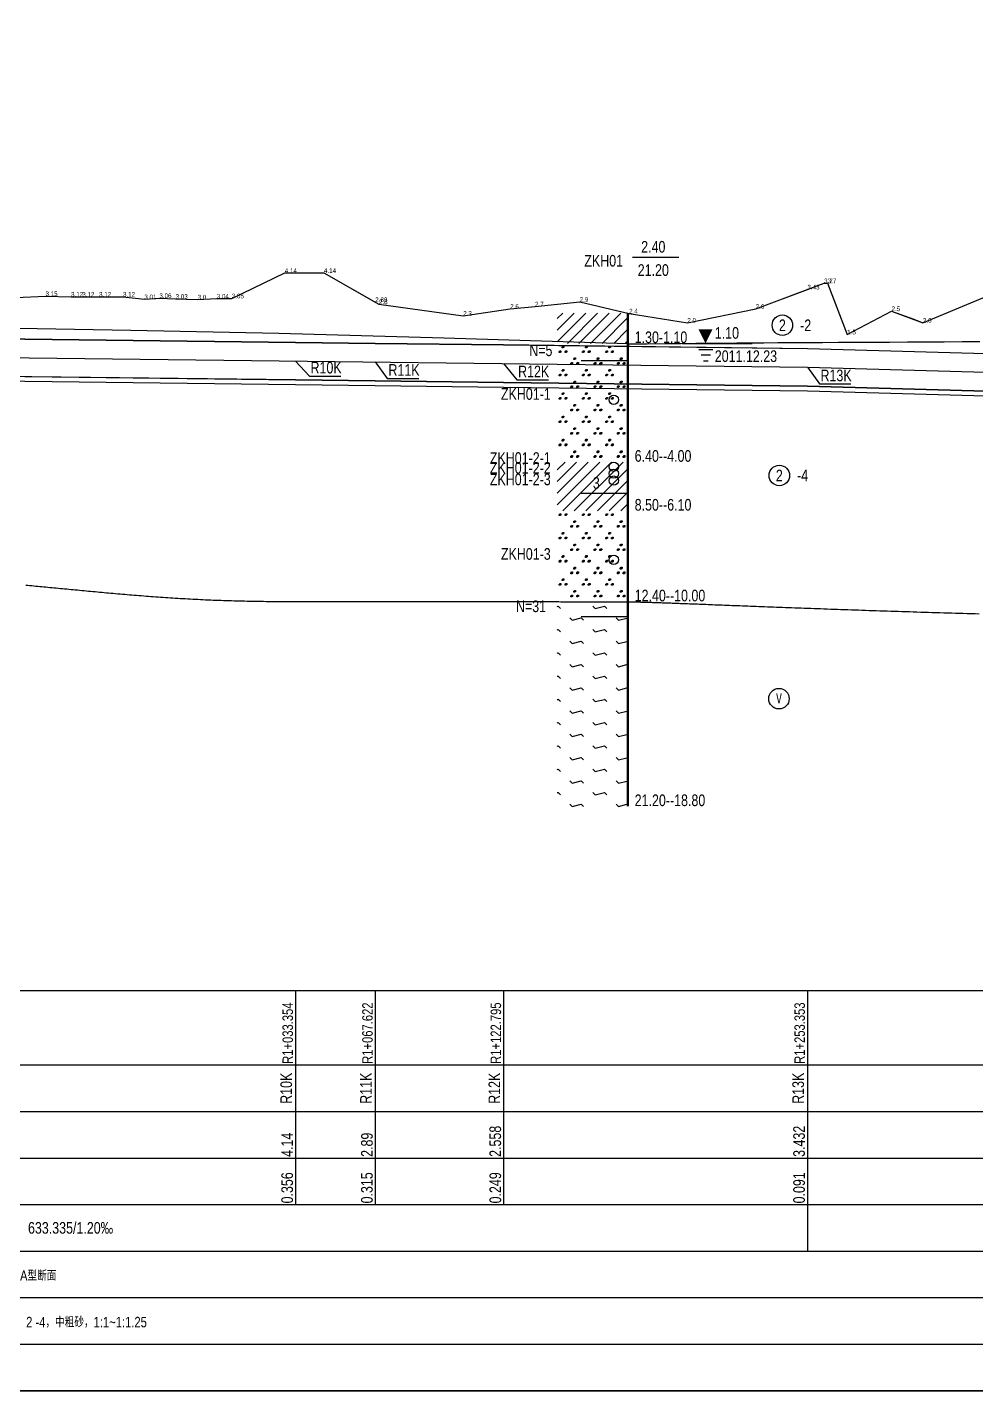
# Model space of a CAD drawing. Extents: x 525858 to 564773, y 2370984 to 2400075.
# Drawn here: x 551833 to 552240, y 2390429 to 2391015 of the extents above; entities that cross this region are included whole.
import ezdxf
from ezdxf.enums import TextEntityAlignment as Align

# ---------------------------------------------------------------- set-up
doc = ezdxf.new("R2010")
doc.units = 0
for name, pattern in [('CENTER', [2, 1.25, -0.25, 0.25, -0.25]), ('ZK', [20, 10, 0, 10]), ('ZKLIN', [0.4, 0.3, -0.1])]:
    doc.linetypes.add(name, pattern=pattern)
doc.layers.get('0').update_dxf_attribs({"linetype": 'CONTINUOUS'})
for name, color, linetype in [('pipe', 3, 'CONTINUOUS'), ('pipe_cen', 1, 'CENTER'), ('tab', 9, 'CONTINUOUS'), ('wipeout', 255, 'CONTINUOUS'), ('地形剖面', 4, 'CONTINUOUS'), ('布局裁图', 3, 'CONTINUOUS'), ('水工平面管线标注', 3, 'CONTINUOUS'), ('纵面管线标注', 3, 'CONTINUOUS')]:
    doc.layers.add(name, color=color, linetype=linetype)
doc.styles.add('ITALIC', font='txt', dxfattribs={"width": 0.7, "height": 0.28})
doc.styles.add('SIMP1', font='simp1.shx', dxfattribs={"width": 0.8, "bigfont": 'hz.shx'})
pattern_1 = [(45, (550703.839, 2390567.8095), (-2.5, 2.5), [])]
pattern_2 = [(90, (550721.339, 2390584.81), (-20, 1e-15), [0.5, -19.5]), (180, (550721.839, 2390584.81), (-2e-15, -20), [0.5, -19.5]), (270, (550721.839, 2390585.31), (20, -4e-15), [0.5, -19.5]), (0, (550721.339, 2390585.31), (0, 20), [0.5, -19.5]), (90, (550721.589, 2390585.06), (-20, 1e-15), [0.5, -19.5]), (180, (550722.089, 2390585.06), (-2e-15, -20), [0.5, -19.5]), (270, (550722.089, 2390585.56), (20, -4e-15), [0.5, -19.5]), (0, (550721.589, 2390585.56), (0, 20), [0.5, -19.5]), (90, (550722.589, 2390586.81), (-20, 1e-15), [0.5, -19.5]), (180, (550723.089, 2390586.81), (-2e-15, -20), [0.5, -19.5]), (270, (550723.089, 2390587.31), (20, -4e-15), [0.5, -19.5]), (0, (550722.589, 2390587.31), (0, 20), [0.5, -19.5]), (90, (550722.839, 2390577.06), (-20, 1e-15), [0.5, -19.5]), (180, (550723.339, 2390577.06), (-2e-15, -20), [0.5, -19.5]), (270, (550723.339, 2390577.56), (20, -4e-15), [0.5, -19.5]), (0, (550722.839, 2390577.56), (0, 20), [0.5, -19.5]), (90, (550721.339, 2390574.81), (-20, 1e-15), [0.5, -19.5]), (180, (550721.839, 2390574.81), (-2e-15, -20), [0.5, -19.5]), (270, (550721.839, 2390575.31), (20, -4e-15), [0.5, -19.5]), (0, (550721.339, 2390575.31), (0, 20), [0.5, -19.5]), (90, (550721.589, 2390575.06), (-20, 1e-15), [0.5, -19.5]), (180, (550722.089, 2390575.06), (-2e-15, -20), [0.5, -19.5]), (270, (550722.089, 2390575.56), (20, -4e-15), [0.5, -19.5]), (0, (550721.589, 2390575.56), (0, 20), [0.5, -19.5]), (90, (550722.589, 2390576.81), (-20, 1e-15), [0.5, -19.5]), (180, (550723.089, 2390576.81), (-2e-15, -20), [0.5, -19.5]), (270, (550723.089, 2390577.31), (20, -4e-15), [0.5, -19.5]), (0, (550722.589, 2390577.31), (0, 20), [0.5, -19.5]), (90, (550717.589, 2390581.81), (-20, 1e-15), [0.5, -19.5]), (180, (550718.089, 2390581.81), (-2e-15, -20), [0.5, -19.5]), (270, (550718.089, 2390582.31), (20, -4e-15), [0.5, -19.5]), (0, (550717.589, 2390582.31), (0, 20), [0.5, -19.5]), (90, (550717.839, 2390582.06), (-20, 1e-15), [0.5, -19.5]), (180, (550718.339, 2390582.06), (-2e-15, -20), [0.5, -19.5]), (270, (550718.339, 2390582.56), (20, -4e-15), [0.5, -19.5]), (0, (550717.839, 2390582.56), (0, 20), [0.5, -19.5]), (90, (550713.839, 2390584.81), (-20, 1e-15), [0.5, -19.5]), (180, (550714.339, 2390584.81), (-2e-15, -20), [0.5, -19.5]), (270, (550714.339, 2390585.31), (20, -4e-15), [0.5, -19.5]), (0, (550713.839, 2390585.31), (0, 20), [0.5, -19.5]), (90, (550714.089, 2390585.06), (-20, 1e-15), [0.5, -19.5]), (180, (550714.589, 2390585.06), (-2e-15, -20), [0.5, -19.5]), (270, (550714.589, 2390585.56), (20, -4e-15), [0.5, -19.5]), (0, (550714.089, 2390585.56), (0, 20), [0.5, -19.5]), (90, (550712.589, 2390586.81), (-20, 1e-15), [0.5, -19.5]), (180, (550713.089, 2390586.81), (-2e-15, -20), [0.5, -19.5]), (270, (550713.089, 2390587.31), (20, -4e-15), [0.5, -19.5]), (0, (550712.589, 2390587.31), (0, 20), [0.5, -19.5]), (90, (550711.589, 2390585.06), (-20, 1e-15), [0.5, -19.5]), (180, (550712.089, 2390585.06), (-2e-15, -20), [0.5, -19.5]), (270, (550712.089, 2390585.56), (20, -4e-15), [0.5, -19.5]), (0, (550711.589, 2390585.56), (0, 20), [0.5, -19.5]), (90, (550718.839, 2390579.81), (-20, 1e-15), [0.5, -19.5]), (180, (550719.339, 2390579.81), (-2e-15, -20), [0.5, -19.5]), (270, (550719.339, 2390580.31), (20, -4e-15), [0.5, -19.5]), (0, (550718.839, 2390580.31), (0, 20), [0.5, -19.5]), (90, (550716.339, 2390579.81), (-20, 1e-15), [0.5, -19.5]), (180, (550716.839, 2390579.81), (-2e-15, -20), [0.5, -19.5]), (270, (550716.839, 2390580.31), (20, -4e-15), [0.5, -19.5]), (0, (550716.339, 2390580.31), (0, 20), [0.5, -19.5]), (90, (550712.839, 2390577.06), (-20, 1e-15), [0.5, -19.5]), (180, (550713.339, 2390577.06), (-2e-15, -20), [0.5, -19.5]), (270, (550713.339, 2390577.56), (20, -4e-15), [0.5, -19.5]), (0, (550712.839, 2390577.56), (0, 20), [0.5, -19.5]), (90, (550713.839, 2390574.81), (-20, 1e-15), [0.5, -19.5]), (180, (550714.339, 2390574.81), (-2e-15, -20), [0.5, -19.5]), (270, (550714.339, 2390575.31), (20, -4e-15), [0.5, -19.5]), (0, (550713.839, 2390575.31), (0, 20), [0.5, -19.5]), (90, (550714.089, 2390575.06), (-20, 1e-15), [0.5, -19.5]), (180, (550714.589, 2390575.06), (-2e-15, -20), [0.5, -19.5]), (270, (550714.589, 2390575.56), (20, -4e-15), [0.5, -19.5]), (0, (550714.089, 2390575.56), (0, 20), [0.5, -19.5]), (90, (550711.589, 2390575.06), (-20, 1e-15), [0.5, -19.5]), (180, (550712.089, 2390575.06), (-2e-15, -20), [0.5, -19.5]), (270, (550712.089, 2390575.56), (20, -4e-15), [0.5, -19.5]), (0, (550711.589, 2390575.56), (0, 20), [0.5, -19.5]), (90, (550712.589, 2390576.81), (-20, 1e-15), [0.5, -19.5]), (180, (550713.089, 2390576.81), (-2e-15, -20), [0.5, -19.5]), (270, (550713.089, 2390577.31), (20, -4e-15), [0.5, -19.5]), (0, (550712.589, 2390577.31), (0, 20), [0.5, -19.5]), (90, (550716.589, 2390580.06), (-20, 1e-15), [0.5, -19.5]), (180, (550717.089, 2390580.06), (-2e-15, -20), [0.5, -19.5]), (270, (550717.089, 2390580.56), (20, -4e-15), [0.5, -19.5]), (0, (550716.589, 2390580.56), (0, 20), [0.5, -19.5]), (90, (550719.089, 2390580.06), (-20, 1e-15), [0.5, -19.5]), (180, (550719.589, 2390580.06), (-2e-15, -20), [0.5, -19.5]), (270, (550719.589, 2390580.56), (20, -4e-15), [0.5, -19.5]), (0, (550719.089, 2390580.56), (0, 20), [0.5, -19.5]), (90, (550722.839, 2390587.06), (-20, 1e-15), [0.5, -19.5]), (180, (550723.339, 2390587.06), (-2e-15, -20), [0.5, -19.5]), (270, (550723.339, 2390587.56), (20, -4e-15), [0.5, -19.5]), (0, (550722.839, 2390587.56), (0, 20), [0.5, -19.5]), (90, (550712.839, 2390587.06), (-20, 1e-15), [0.5, -19.5]), (180, (550713.339, 2390587.06), (-2e-15, -20), [0.5, -19.5]), (270, (550713.339, 2390587.56), (20, -4e-15), [0.5, -19.5]), (0, (550712.839, 2390587.56), (0, 20), [0.5, -19.5]), (90, (550719.089, 2390570.06), (-20, 1e-15), [0.5, -19.5]), (180, (550719.589, 2390570.06), (-2e-15, -20), [0.5, -19.5]), (270, (550719.589, 2390570.56), (20, -4e-15), [0.5, -19.5]), (0, (550719.089, 2390570.56), (0, 20), [0.5, -19.5]), (90, (550717.589, 2390571.81), (-20, 1e-15), [0.5, -19.5]), (180, (550718.089, 2390571.81), (-2e-15, -20), [0.5, -19.5]), (270, (550718.089, 2390572.31), (20, -4e-15), [0.5, -19.5]), (0, (550717.589, 2390572.31), (0, 20), [0.5, -19.5]), (90, (550717.839, 2390572.06), (-20, 1e-15), [0.5, -19.5]), (180, (550718.339, 2390572.06), (-2e-15, -20), [0.5, -19.5]), (270, (550718.339, 2390572.56), (20, -4e-15), [0.5, -19.5]), (0, (550717.839, 2390572.56), (0, 20), [0.5, -19.5]), (90, (550716.589, 2390570.06), (-20, 1e-15), [0.5, -19.5]), (180, (550717.089, 2390570.06), (-2e-15, -20), [0.5, -19.5]), (270, (550717.089, 2390570.56), (20, -4e-15), [0.5, -19.5]), (0, (550716.589, 2390570.56), (0, 20), [0.5, -19.5]), (90, (550716.339, 2390569.81), (-20, 1e-15), [0.5, -19.5]), (180, (550716.839, 2390569.81), (-2e-15, -20), [0.5, -19.5]), (270, (550716.839, 2390570.31), (20, -4e-15), [0.5, -19.5]), (0, (550716.339, 2390570.31), (0, 20), [0.5, -19.5]), (90, (550718.839, 2390569.81), (-20, 1e-15), [0.5, -19.5]), (180, (550719.339, 2390569.81), (-2e-15, -20), [0.5, -19.5]), (270, (550719.339, 2390570.31), (20, -4e-15), [0.5, -19.5]), (0, (550718.839, 2390570.31), (0, 20), [0.5, -19.5]), (90, (550707.589, 2390581.81), (-20, 1e-15), [0.5, -19.5]), (180, (550708.089, 2390581.81), (-2e-15, -20), [0.5, -19.5]), (270, (550708.089, 2390582.31), (20, -4e-15), [0.5, -19.5]), (0, (550707.589, 2390582.31), (0, 20), [0.5, -19.5]), (90, (550707.839, 2390582.06), (-20, 1e-15), [0.5, -19.5]), (180, (550708.339, 2390582.06), (-2e-15, -20), [0.5, -19.5]), (270, (550708.339, 2390582.56), (20, -4e-15), [0.5, -19.5]), (0, (550707.839, 2390582.56), (0, 20), [0.5, -19.5]), (90, (550703.839, 2390584.81), (-20, 1e-15), [0.5, -19.5]), (180, (550704.339, 2390584.81), (-2e-15, -20), [0.5, -19.5]), (270, (550704.339, 2390585.31), (20, -4e-15), [0.5, -19.5]), (0, (550703.839, 2390585.31), (0, 20), [0.5, -19.5]), (90, (550704.089, 2390585.06), (-20, 1e-15), [0.5, -19.5]), (180, (550704.589, 2390585.06), (-2e-15, -20), [0.5, -19.5]), (270, (550704.589, 2390585.56), (20, -4e-15), [0.5, -19.5]), (0, (550704.089, 2390585.56), (0, 20), [0.5, -19.5]), (90, (550708.839, 2390579.81), (-20, 1e-15), [0.5, -19.5]), (180, (550709.339, 2390579.81), (-2e-15, -20), [0.5, -19.5]), (270, (550709.339, 2390580.31), (20, -4e-15), [0.5, -19.5]), (0, (550708.839, 2390580.31), (0, 20), [0.5, -19.5]), (90, (550703.839, 2390574.81), (-20, 1e-15), [0.5, -19.5]), (180, (550704.339, 2390574.81), (-2e-15, -20), [0.5, -19.5]), (270, (550704.339, 2390575.31), (20, -4e-15), [0.5, -19.5]), (0, (550703.839, 2390575.31), (0, 20), [0.5, -19.5]), (90, (550704.089, 2390575.06), (-20, 1e-15), [0.5, -19.5]), (180, (550704.589, 2390575.06), (-2e-15, -20), [0.5, -19.5]), (270, (550704.589, 2390575.56), (20, -4e-15), [0.5, -19.5]), (0, (550704.089, 2390575.56), (0, 20), [0.5, -19.5]), (90, (550706.339, 2390579.81), (-20, 1e-15), [0.5, -19.5]), (180, (550706.839, 2390579.81), (-2e-15, -20), [0.5, -19.5]), (270, (550706.839, 2390580.31), (20, -4e-15), [0.5, -19.5]), (0, (550706.339, 2390580.31), (0, 20), [0.5, -19.5]), (90, (550709.089, 2390580.06), (-20, 1e-15), [0.5, -19.5]), (180, (550709.589, 2390580.06), (-2e-15, -20), [0.5, -19.5]), (270, (550709.589, 2390580.56), (20, -4e-15), [0.5, -19.5]), (0, (550709.089, 2390580.56), (0, 20), [0.5, -19.5]), (90, (550706.589, 2390580.06), (-20, 1e-15), [0.5, -19.5]), (180, (550707.089, 2390580.06), (-2e-15, -20), [0.5, -19.5]), (270, (550707.089, 2390580.56), (20, -4e-15), [0.5, -19.5]), (0, (550706.589, 2390580.56), (0, 20), [0.5, -19.5]), (90, (550709.089, 2390570.06), (-20, 1e-15), [0.5, -19.5]), (180, (550709.589, 2390570.06), (-2e-15, -20), [0.5, -19.5]), (270, (550709.589, 2390570.56), (20, -4e-15), [0.5, -19.5]), (0, (550709.089, 2390570.56), (0, 20), [0.5, -19.5]), (90, (550707.589, 2390571.81), (-20, 1e-15), [0.5, -19.5]), (180, (550708.089, 2390571.81), (-2e-15, -20), [0.5, -19.5]), (270, (550708.089, 2390572.31), (20, -4e-15), [0.5, -19.5]), (0, (550707.589, 2390572.31), (0, 20), [0.5, -19.5]), (90, (550707.839, 2390572.06), (-20, 1e-15), [0.5, -19.5]), (180, (550708.339, 2390572.06), (-2e-15, -20), [0.5, -19.5]), (270, (550708.339, 2390572.56), (20, -4e-15), [0.5, -19.5]), (0, (550707.839, 2390572.56), (0, 20), [0.5, -19.5]), (90, (550708.839, 2390569.81), (-20, 1e-15), [0.5, -19.5]), (180, (550709.339, 2390569.81), (-2e-15, -20), [0.5, -19.5]), (270, (550709.339, 2390570.31), (20, -4e-15), [0.5, -19.5]), (0, (550708.839, 2390570.31), (0, 20), [0.5, -19.5]), (90, (550706.339, 2390569.81), (-20, 1e-15), [0.5, -19.5]), (180, (550706.839, 2390569.81), (-2e-15, -20), [0.5, -19.5]), (270, (550706.839, 2390570.31), (20, -4e-15), [0.5, -19.5]), (0, (550706.339, 2390570.31), (0, 20), [0.5, -19.5]), (90, (550706.589, 2390570.06), (-20, 1e-15), [0.5, -19.5]), (180, (550707.089, 2390570.06), (-2e-15, -20), [0.5, -19.5]), (270, (550707.089, 2390570.56), (20, -4e-15), [0.5, -19.5]), (0, (550706.589, 2390570.56), (0, 20), [0.5, -19.5]), (90, (550711.339, 2390574.81), (-20, 1e-15), [0.5, -19.5]), (180, (550711.839, 2390574.81), (-2e-15, -20), [0.5, -19.5]), (270, (550711.839, 2390575.31), (20, -4e-15), [0.5, -19.5]), (0, (550711.339, 2390575.31), (0, 20), [0.5, -19.5]), (90, (550711.339, 2390584.81), (-20, 1e-15), [0.5, -19.5]), (180, (550711.839, 2390584.81), (-2e-15, -20), [0.5, -19.5]), (270, (550711.839, 2390585.31), (20, -4e-15), [0.5, -19.5]), (0, (550711.339, 2390585.31), (0, 20), [0.5, -19.5])]

# ---------------------------------------------------------------- blocks, each defined once
blk = doc.blocks.new('uw')
for p, q in [((-0.143, -0.131), (0.159, -0.131)), ((0.109, -0.252), (-0.092, -0.252)), ((-0.042, -0.373), (0.059, -0.373))]:
    blk.add_line(p, q)
blk.add_lwpolyline([(0, 0, 0, 0.3, 0), (0, 0.3, 0.3, 0.3, 0)], format="xyseb")
at = {"style": 'ITALIC', "width": 0.7}
blk.add_attdef('SHUIWEI', (0.38, 0.156), '', height=0.28, dxfattribs=at)

msp = doc.modelspace()

# ---------------------------------------------------------------- hatches: boundary and pattern name
at = {"layer": '地形剖面'}
h = msp.add_hatch(dxfattribs=at)
h.set_pattern_fill('QB01', color=55, scale=20, style=0, pattern_type=2)
h.set_pattern_definition(pattern_1)
h.paths.add_polyline_path([(552090.458874, 2390891.809534), (552090.458874, 2390878.809534), (552060.458874, 2390878.809534), (552060.458874, 2390891.809534)])
h = msp.add_hatch(dxfattribs=at)
h.set_pattern_fill('QF05', color=55, scale=20, style=0, pattern_type=2)
h.set_pattern_definition(pattern_2)
h.paths.add_polyline_path([(552090.458874, 2390878.809534), (552090.458874, 2390827.809534), (552060.458874, 2390827.809534), (552060.458874, 2390878.809534)])
h = msp.add_hatch(dxfattribs=at)
h.set_pattern_fill('QB01', color=55, scale=20, style=0, pattern_type=2)
h.set_pattern_definition(pattern_1)
h.paths.add_polyline_path([(552090.458874, 2390827.809534), (552090.458874, 2390806.809534), (552060.458874, 2390806.809534), (552060.458874, 2390827.809534)])
h = msp.add_hatch(dxfattribs=at)
h.set_pattern_fill('QF05', color=55, scale=20, style=0, pattern_type=2)
h.set_pattern_definition(pattern_2)
h.paths.add_polyline_path([(552090.458874, 2390806.809534), (552090.458874, 2390767.809534), (552060.458874, 2390767.809534), (552060.458874, 2390806.809534)])
h = msp.add_hatch(dxfattribs=at)
h.set_pattern_fill('B001', color=55, scale=20, style=0, pattern_type=2)
h.set_pattern_definition([(315, (550720.839, 2390585.81), (-20, 4e-15), [1.4142, -26.87]), (14.0362, (550716.839, 2390584.8095), (-20.000012, 2e-05), [4.1231, -78.339]), (315, (550715.839, 2390585.81), (-20, 4e-15), [1.4142, -26.87]), (315, (550720.839, 2390575.81), (-20, 4e-15), [1.4142, -26.87]), (14.0362, (550716.839, 2390574.8095), (-20.000012, 2e-05), [4.1231, -78.339]), (315, (550715.839, 2390575.81), (-20, 4e-15), [1.4142, -26.87]), (315, (550710.839, 2390570.81), (4e-15, 20), [1.4142, -26.87]), (14.0362, (550706.839, 2390569.8095), (-20.000012, 2e-05), [4.1231, -78.339]), (315, (550705.839, 2390570.81), (-20, 4e-15), [1.4142, -26.87]), (315, (550710.839, 2390580.81), (-20, 4e-15), [1.4142, -26.87]), (14.0362, (550706.839, 2390579.8095), (-20.000012, 2e-05), [4.1231, -78.339]), (315, (550705.839, 2390580.81), (-20, 4e-15), [1.4142, -26.87])])
h.paths.add_polyline_path([(552090.458874, 2390767.809534), (552090.458874, 2390679.809534), (552060.458874, 2390679.809534), (552060.458874, 2390767.809534)])

# ---------------------------------------------------------------- linework, layer by layer
at = {"layer": 'pipe', "linetype": 'Continuous', "lineweight": -3}
for points in [[(550914.671874, 2390892.402316), (551060.092874, 2390892.402316), (551300.053874, 2390884.302316), (551484.736874, 2390884.302316), (551534.689874, 2390884.302316), (551796.733874, 2390881.152316), (551948.025874, 2390879.322316), (551982.293874, 2390878.912316), (552037.466874, 2390878.252316), (552168.024874, 2390876.672316), (552397.850874, 2390870.212316)], [(550914.671874, 2390892.302316), (551060.092874, 2390892.302316), (551300.053874, 2390884.202316), (551484.736874, 2390884.202316), (551534.689874, 2390884.202316), (551796.733874, 2390881.052316), (551948.025874, 2390879.222316), (551982.293874, 2390878.812316), (552037.466874, 2390878.152316), (552168.024874, 2390876.572316), (552397.850874, 2390870.112316)], [(550914.671874, 2390876.302315), (551060.092874, 2390876.302315), (551300.053874, 2390868.202315), (551484.736874, 2390868.202315), (551534.689874, 2390868.202315), (551796.733874, 2390865.052315), (551948.025874, 2390863.222315), (551982.293874, 2390862.812315), (552037.466874, 2390862.152315), (552168.024874, 2390860.572315), (552397.850874, 2390854.112315)], [(550914.671874, 2390876.202316), (551060.092874, 2390876.202316), (551300.053874, 2390868.102316), (551484.736874, 2390868.102316), (551534.689874, 2390868.102316), (551796.733874, 2390864.952316), (551948.025874, 2390863.122316), (551982.293874, 2390862.712316), (552037.466874, 2390862.052316), (552168.024874, 2390860.472316), (552397.850874, 2390854.012316)], [(550914.671874, 2390874.202316), (551060.092874, 2390874.202316), (551300.053874, 2390866.102316), (551484.736874, 2390866.102316), (551534.689874, 2390866.102316), (551796.733874, 2390862.952316), (551948.025874, 2390861.122316), (551982.293874, 2390860.712316), (552037.466874, 2390860.052316), (552168.024874, 2390858.472316), (552397.850874, 2390852.012316)]]:
    msp.add_lwpolyline(points, dxfattribs=at)
at = {"layer": 'pipe_cen', "linetype": 'Continuous', "lineweight": -3}
msp.add_lwpolyline([(550914.671874, 2390884.302316), (551060.092874, 2390884.302316), (551300.053874, 2390876.202316), (551534.689874, 2390876.202316), (552168.024874, 2390868.572316), (552801.103874, 2390850.772316), (553310.680874, 2390850.772316), (553497.151874, 2390892.122316), (553756.708874, 2390892.122316), (553802.968874, 2390924.632316), (553876.140874, 2390924.632316), (553950.985874, 2390941.262316), (554081.545874, 2390941.262316), (554248.571874, 2390988.362316), (554432.323874, 2391008.092316), (554452.532874, 2391009.322316), (554540.865874, 2391014.662316)], dxfattribs=at)
at = {"layer": '地形剖面', "color": 55}
for p, q in [((552092.778874, 2390915.809534), (552112.778874, 2390915.809534)), ((552114.205223, 2390878.809534), (552144.205223, 2390878.809534)), ((552090.778874, 2390871.309534), (552070.778874, 2390871.309534)), ((552090.778874, 2390814.309534), (552070.778874, 2390814.309534)), ((552090.778874, 2390761.309534), (552070.778874, 2390761.309534))]:
    msp.add_line(p, q, dxfattribs=at)
at = {"layer": '地形剖面', "linetype": 'Continuous', "lineweight": -3}
msp.add_lwpolyline([(551827.792874, 2390898.562316), (551840.596874, 2390899.162316), (551851.577874, 2390898.862316), (551856.408874, 2390898.862316), (551863.614874, 2390898.862316), (551873.899874, 2390898.862316), (551883.063874, 2390897.762316), (551889.538874, 2390898.262316), (551896.505874, 2390897.962316), (551905.926874, 2390897.662316), (551914.193874, 2390898.062316), (551920.633874, 2390898.162316), (551943.410874, 2390909.062316), (551960.227874, 2390909.062316), (551982.293874, 2390896.562316), (551983.881874, 2390895.662316), (552020.088874, 2390890.662316), (552040.273874, 2390893.662316), (552050.958874, 2390894.662316), (552070.176874, 2390896.662316), (552091.403874, 2390891.662316), (552116.418874, 2390887.662316), (552145.805874, 2390893.662316), (552168.024874, 2390901.982316), (552168.024874, 2390901.982316), (552168.024874, 2390901.982316), (552168.024874, 2390901.982316), (552175.191874, 2390904.662316), (552176.706874, 2390904.662316), (552185.110874, 2390882.662316), (552204.166874, 2390892.662316), (552217.670874, 2390887.662316), (552253.771874, 2390902.662316)], dxfattribs=at)
at = {"layer": '地形剖面', "color": 55, "lineweight": -3}
msp.add_lwpolyline([(551827.792874, 2390898.562316), (551840.596874, 2390899.162316), (551851.577874, 2390898.862316), (551856.408874, 2390898.862316), (551863.614874, 2390898.862316), (551873.899874, 2390898.862316), (551883.063874, 2390897.762316), (551889.538874, 2390898.262316), (551896.505874, 2390897.962316), (551905.926874, 2390897.662316), (551914.193874, 2390898.062316), (551920.633874, 2390898.162316), (551943.410874, 2390909.062316), (551960.227874, 2390909.062316), (551983.881874, 2390895.662316), (552020.088874, 2390890.662316), (552040.273874, 2390893.662316), (552050.958874, 2390894.662316), (552070.176874, 2390896.662316), (552091.403874, 2390891.662316), (552116.418874, 2390887.662316), (552145.805874, 2390893.662316), (552175.191874, 2390904.662316), (552176.706874, 2390904.662316), (552185.110874, 2390882.662316), (552204.166874, 2390892.662316), (552213.674874, 2390889.142316), (552217.670874, 2390887.662316), (552253.771874, 2390902.662316)], dxfattribs=at)
at = {"layer": '地形剖面', "color": 55, "linetype": 'ZK', "const_width": 1}
msp.add_lwpolyline([(552090.778874, 2390891.809534), (552090.778874, 2390679.809534)], dxfattribs=at)
at = {"layer": '地形剖面', "color": 55, "linetype": 'ZKLIN', "const_width": 0.5}
msp.add_lwpolyline([(552090.778874, 2390891.809534), (552090.778874, 2390679.809534)], dxfattribs=at)
at = {"layer": '地形剖面', "color": 55}
for points in [[(552090.778874, 2390878.564423), (552011.866665, 2390881.067305), (551940.820127, 2390882.987322), (551877.243911, 2390884.402218), (551820.742666, 2390885.389738)], [(552090.778874, 2390878.564423), (552099.132647, 2390878.659599), (552106.720207, 2390878.738241), (552113.671737, 2390878.803228), (552120.117418, 2390878.857442), (552126.187432, 2390878.903761), (552132.011961, 2390878.945068), (552137.721187, 2390878.984241), (552143.44529, 2390879.024162), (552149.295532, 2390879.06701), (552155.307487, 2390879.112161), (552161.497807, 2390879.158289), (552167.883147, 2390879.204071), (552174.480159, 2390879.248182), (552181.305495, 2390879.289296), (552188.37581, 2390879.326089), (552195.707756, 2390879.357237), (552203.299547, 2390879.382729), (552211.07564, 2390879.407821), (552218.942051, 2390879.439083), (552226.804799, 2390879.483085), (552234.5699, 2390879.546398), (552242.143372, 2390879.635592)], [(551832.159998, 2390774.926848), (551832.997376, 2390774.847238), (551833.839312, 2390774.767173), (551834.685745, 2390774.686656), (551835.536616, 2390774.605692), (551836.391864, 2390774.524286), (551837.251431, 2390774.442442), (551838.115256, 2390774.360166), (551838.98328, 2390774.277462), (551839.855442, 2390774.194333), (551840.731683, 2390774.110786), (551841.611943, 2390774.026825), (551842.496163, 2390773.942455), (551843.384291, 2390773.857684), (551844.276275, 2390773.772523), (551845.172062, 2390773.68698), (551846.071601, 2390773.601066), (551846.974839, 2390773.514789), (551847.881726, 2390773.428159), (551848.792208, 2390773.341185), (551849.70624, 2390773.25388), (551850.623797, 2390773.166269), (551851.544857, 2390773.078382), (551852.4694, 2390772.990246), (551853.397408, 2390772.90189), (551854.328858, 2390772.813344), (551855.263732, 2390772.724634), (551856.202009, 2390772.635791), (551857.14367, 2390772.546844), (551858.088701, 2390772.457825), (551859.037091, 2390772.368767), (551859.988827, 2390772.279704), (551860.943897, 2390772.19067), (551861.902288, 2390772.101698), (551862.863989, 2390772.01282), (551863.828987, 2390771.924072), (551864.79727, 2390771.835486), (551865.768826, 2390771.747095), (551866.743642, 2390771.658933), (551867.721706, 2390771.571034), (551868.703006, 2390771.483431), (551869.68753, 2390771.396156), (551870.675265, 2390771.309245), (551871.6662, 2390771.222729), (551872.660321, 2390771.136643), (551873.657617, 2390771.05102), (551874.658076, 2390770.965893), (551875.661684, 2390770.881296), (551876.668431, 2390770.797262), (551877.678304, 2390770.713825), (551878.69129, 2390770.631018), (551879.707377, 2390770.548874), (551880.726554, 2390770.467427), (551881.748807, 2390770.38671), (551882.774124, 2390770.306758), (551883.802494, 2390770.227602), (551884.833904, 2390770.149277), (551885.868342, 2390770.071815), (551886.905796, 2390769.995252), (551887.946252, 2390769.919618), (551888.9897, 2390769.84495), (551890.036127, 2390769.771279), (551891.08552, 2390769.698639), (551892.137867, 2390769.627063), (551893.193157, 2390769.556585), (551894.251377, 2390769.487239), (551895.312514, 2390769.419058), (551896.376556, 2390769.352074), (551897.443492, 2390769.286323), (551898.513308, 2390769.221836), (551899.585994, 2390769.158648), (551900.661535, 2390769.096791), (551901.739921, 2390769.0363), (551902.821139, 2390768.977208), (551903.905176, 2390768.919548), (551904.992021, 2390768.863353), (551906.081661, 2390768.808656), (551907.174086, 2390768.755479), (551908.269283, 2390768.703847), (551909.367242, 2390768.653781), (551910.467952, 2390768.605304), (551911.571402, 2390768.558438), (551912.67758, 2390768.513205), (551913.786475, 2390768.469629), (551914.898078, 2390768.427724), (551916.01238, 2390768.387475), (551917.129376, 2390768.348862), (551918.249058, 2390768.311863), (551919.37142, 2390768.276456), (551920.496455, 2390768.242621), (551921.624157, 2390768.210334), (551922.75452, 2390768.179576), (551923.887536, 2390768.150322), (551925.0232, 2390768.122542), (551926.161507, 2390768.096203), (551927.302452, 2390768.071273), (551928.446028, 2390768.04772), (551929.592231, 2390768.02551), (551930.741054, 2390768.004612), (551931.892494, 2390767.984992), (551933.046543, 2390767.966619), (551934.203196, 2390767.94946), (551935.362449, 2390767.933482), (551936.524296, 2390767.918653), (551937.68873, 2390767.904941), (551938.855748, 2390767.892312), (551940.025343, 2390767.880735), (551941.197509, 2390767.870176), (551942.372242, 2390767.860604), (551943.549536, 2390767.851986), (551944.729386, 2390767.844289), (551945.911785, 2390767.837482), (551947.096729, 2390767.83153), (551948.284213, 2390767.826403), (551949.47423, 2390767.822066), (551950.666775, 2390767.818489), (551951.861843, 2390767.815638), (551953.059428, 2390767.813481), (551954.259526, 2390767.811985), (551955.462129, 2390767.811119), (551956.667234, 2390767.810848), (551957.874834, 2390767.811142), (551959.084925, 2390767.811967), (551960.2975, 2390767.813291), (551961.512554, 2390767.815081), (551962.730082, 2390767.817305), (551963.950078, 2390767.819931), (551965.172537, 2390767.822925), (551966.397453, 2390767.826256), (551967.624821, 2390767.829891), (551968.854636, 2390767.833797), (551970.086892, 2390767.837942), (551971.321583, 2390767.842294), (551972.558705, 2390767.846819), (551973.798251, 2390767.851486), (551975.040216, 2390767.856262), (551976.284595, 2390767.861114), (551977.531382, 2390767.86601), (551978.780572, 2390767.870918), (551980.03216, 2390767.875804), (551981.286131, 2390767.880638), (551982.542439, 2390767.885392), (551983.801028, 2390767.890041), (551985.061844, 2390767.894558), (551986.32483, 2390767.898918), (551987.589931, 2390767.903094), (551988.857093, 2390767.90706), (551990.12626, 2390767.910791), (551991.397343, 2390767.914264), (551992.670121, 2390767.917476), (551993.944339, 2390767.920426), (551995.219743, 2390767.923114), (551996.496077, 2390767.92554), (551997.773088, 2390767.927704), (551999.050521, 2390767.929607), (552000.328121, 2390767.931247), (552001.605624, 2390767.932626), (552002.882736, 2390767.93375), (552004.159151, 2390767.934624), (552005.434564, 2390767.935256), (552006.708672, 2390767.935651), (552007.981169, 2390767.935817), (552009.251752, 2390767.935759), (552010.520116, 2390767.935483), (552011.785956, 2390767.934998), (552013.048968, 2390767.934308), (552014.308846, 2390767.93342), (552015.565288, 2390767.932341), (552016.817988, 2390767.931078), (552018.066642, 2390767.929635), (552019.310945, 2390767.928021), (552020.550592, 2390767.926242), (552021.78528, 2390767.924303), (552023.014704, 2390767.922211), (552024.238559, 2390767.919973), (552025.456541, 2390767.917596), (552026.668344, 2390767.915085), (552027.873666, 2390767.912447), (552029.072201, 2390767.909689), (552030.263644, 2390767.906816), (552031.447692, 2390767.903836), (552032.624039, 2390767.900755), (552033.792382, 2390767.897579), (552034.952415, 2390767.894314), (552036.103835, 2390767.890968), (552037.246336, 2390767.887546), (552038.379614, 2390767.884056), (552039.503365, 2390767.880502), (552040.617285, 2390767.876893), (552041.721068, 2390767.873233), (552042.81441, 2390767.869531), (552043.897006, 2390767.865792), (552044.968553, 2390767.862022), (552046.028746, 2390767.858228), (552047.07728, 2390767.854417), (552048.11385, 2390767.850594), (552049.138153, 2390767.846767), (552050.149883, 2390767.842942), (552051.148736, 2390767.839125), (552052.134408, 2390767.835323), (552053.106594, 2390767.831541), (552054.06499, 2390767.827787), (552055.009291, 2390767.824067), (552055.939192, 2390767.820388), (552056.854405, 2390767.816755), (552057.754699, 2390767.813174), (552058.639862, 2390767.80965), (552059.509678, 2390767.806188), (552060.363934, 2390767.802793), (552061.202415, 2390767.799471), (552062.024907, 2390767.796226), (552062.831197, 2390767.793064), (552063.621129, 2390767.789988), (552064.394792, 2390767.787), (552065.152333, 2390767.784099), (552065.893898, 2390767.781286), (552066.619636, 2390767.778559), (552067.329693, 2390767.775918), (552068.024217, 2390767.773365), (552068.703355, 2390767.770897), (552069.367269, 2390767.768515), (552070.016182, 2390767.766218), (552070.650333, 2390767.764003), (552071.269957, 2390767.76187), (552071.875294, 2390767.759817), (552072.46658, 2390767.757842), (552073.044053, 2390767.755944), (552073.607952, 2390767.754121), (552074.158513, 2390767.752372), (552074.695975, 2390767.750695), (552075.220574, 2390767.749089), (552075.732549, 2390767.747552), (552076.232138, 2390767.746082), (552076.719578, 2390767.744679), (552077.195106, 2390767.74334), (552077.65896, 2390767.742064), (552078.111379, 2390767.740849), (552078.552599, 2390767.739694), (552078.982858, 2390767.738598), (552079.402395, 2390767.737559), (552079.811446, 2390767.736574), (552080.210249, 2390767.735644), (552080.599042, 2390767.734766), (552080.978063, 2390767.733938), (552081.347549, 2390767.73316), (552081.707738, 2390767.732429), (552082.058867, 2390767.731744), (552082.401175, 2390767.731104), (552082.734899, 2390767.730507), (552083.060276, 2390767.729951), (552083.377545, 2390767.729435), (552083.686942, 2390767.728958), (552083.988706, 2390767.728517), (552084.283075, 2390767.728112), (552084.570285, 2390767.727741), (552084.850574, 2390767.727401), (552085.124181, 2390767.727093), (552085.391343, 2390767.726814), (552085.652297, 2390767.726562), (552085.907282, 2390767.726337), (552086.156534, 2390767.726136), (552086.400292, 2390767.725958), (552086.638793, 2390767.725801), (552086.872275, 2390767.725665), (552087.100975, 2390767.725547), (552087.325132, 2390767.725446), (552087.544982, 2390767.72536), (552087.760764, 2390767.725288), (552087.972717, 2390767.725228), (552088.181086, 2390767.725177), (552088.386119, 2390767.725132), (552088.588064, 2390767.725089), (552088.787168, 2390767.725045), (552088.983679, 2390767.724997), (552089.177843, 2390767.724941), (552089.36991, 2390767.724874), (552089.560131, 2390767.724792), (552089.748789, 2390767.724685), (552089.936168, 2390767.724543), (552090.122558, 2390767.724355), (552090.308243, 2390767.724111), (552090.493511, 2390767.723801), (552090.678648, 2390767.723414), (552090.863942, 2390767.72294), (552091.04968, 2390767.722367), (552091.236158, 2390767.721684), (552091.423672, 2390767.72088), (552091.612519, 2390767.71994), (552091.802995, 2390767.718854), (552091.995397, 2390767.717609), (552092.190021, 2390767.716193), (552092.387165, 2390767.714594), (552092.587124, 2390767.712799), (552092.790195, 2390767.710796), (552092.996675, 2390767.708573), (552093.20686, 2390767.706117), (552093.421047, 2390767.703418), (552093.639532, 2390767.700461), (552093.862613, 2390767.697236), (552094.090585, 2390767.693729), (552094.323745, 2390767.689929), (552094.56239, 2390767.685823), (552094.806816, 2390767.6814), (552095.05732, 2390767.676646), (552095.314199, 2390767.67155), (552095.577749, 2390767.6661), (552095.848266, 2390767.660282), (552096.126047, 2390767.654086), (552096.411389, 2390767.647499), (552096.704588, 2390767.640508), (552097.005942, 2390767.633101), (552097.315745, 2390767.625267), (552097.634296, 2390767.616992), (552097.96189, 2390767.608266), (552098.298824, 2390767.599074), (552098.645396, 2390767.589406), (552099.0019, 2390767.579249), (552099.368634, 2390767.56859), (552099.745895, 2390767.557418), (552100.133978, 2390767.54572), (552100.533182, 2390767.533485), (552100.943801, 2390767.520699), (552101.366133, 2390767.507351), (552101.800475, 2390767.493428), (552102.247122, 2390767.478919), (552102.706372, 2390767.46381), (552103.17852, 2390767.448091), (552103.663865, 2390767.431747), (552104.162701, 2390767.414768), (552104.675326, 2390767.397141), (552105.202037, 2390767.378854), (552105.743129, 2390767.359895), (552106.298888, 2390767.340251), (552106.869549, 2390767.319915), (552107.455337, 2390767.298877), (552108.056475, 2390767.27713), (552108.673188, 2390767.254665), (552109.305699, 2390767.231475), (552109.954233, 2390767.20755), (552110.619014, 2390767.182882), (552111.300217, 2390767.157466), (552111.997825, 2390767.131307), (552112.711772, 2390767.104412), (552113.441991, 2390767.076788), (552114.188416, 2390767.048444), (552114.950982, 2390767.019387), (552115.729622, 2390766.989623), (552116.52427, 2390766.959162), (552117.334848, 2390766.92801), (552118.161229, 2390766.896179), (552119.003276, 2390766.86368), (552119.860848, 2390766.830524), (552120.733809, 2390766.796723), (552121.622018, 2390766.762289), (552122.525337, 2390766.727233), (552123.443629, 2390766.691567), (552124.376753, 2390766.655301), (552125.324572, 2390766.618447), (552126.286947, 2390766.581017), (552127.26374, 2390766.543022), (552128.254811, 2390766.504474), (552129.260021, 2390766.465384), (552130.279234, 2390766.425763), (552131.312309, 2390766.385624), (552132.359109, 2390766.344977), (552133.419494, 2390766.303833), (552134.493326, 2390766.262205), (552135.580466, 2390766.220104), (552136.680776, 2390766.177541), (552137.794118, 2390766.134528), (552138.920352, 2390766.091076), (552140.059339, 2390766.047197), (552141.210942, 2390766.002902), (552142.375022, 2390765.958202), (552143.55144, 2390765.913109), (552144.740057, 2390765.867634), (552145.940735, 2390765.82179), (552147.153335, 2390765.775587), (552148.377719, 2390765.729036), (552149.613748, 2390765.68215), (552150.861283, 2390765.634939), (552152.120186, 2390765.587416), (552153.390318, 2390765.539591), (552154.67154, 2390765.491476), (552155.963715, 2390765.443083), (552157.266703, 2390765.394422), (552158.580365, 2390765.345506), (552159.904563, 2390765.296346), (552161.239159, 2390765.246953), (552162.584014, 2390765.197339), (552163.938989, 2390765.147515), (552165.303945, 2390765.097493), (552166.678744, 2390765.047284), (552168.063248, 2390764.996899), (552169.457318, 2390764.946351), (552170.860814, 2390764.89565), (552172.2736, 2390764.844807), (552173.695541, 2390764.793835), (552175.126504, 2390764.742743), (552176.566356, 2390764.691542), (552178.014962, 2390764.640243), (552179.47219, 2390764.588857), (552180.937907, 2390764.537395), (552182.411979, 2390764.485867), (552183.894277, 2390764.434284), (552185.384684, 2390764.382654), (552186.883088, 2390764.330986), (552188.389377, 2390764.279288), (552189.90344, 2390764.227567), (552191.425163, 2390764.175832), (552192.954434, 2390764.124091), (552194.491142, 2390764.072353), (552196.035175, 2390764.020624), (552197.586425, 2390763.968913), (552199.144785, 2390763.917228), (552200.710148, 2390763.865575), (552202.282407, 2390763.813962), (552203.861456, 2390763.762397), (552205.447188, 2390763.710887), (552207.039494, 2390763.65944), (552208.63827, 2390763.608063), (552210.243406, 2390763.556763), (552211.854798, 2390763.505548), (552213.472337, 2390763.454426), (552215.095917, 2390763.403403), (552216.725431, 2390763.352488), (552218.360771, 2390763.301688), (552220.001832, 2390763.25101), (552221.648505, 2390763.200462), (552223.300685, 2390763.150051), (552224.958264, 2390763.099785), (552226.621134, 2390763.049671), (552228.289191, 2390762.999717), (552229.962325, 2390762.94993), (552231.640431, 2390762.900317), (552233.323401, 2390762.850887), (552235.011129, 2390762.801646), (552236.703507, 2390762.752602), (552238.400428, 2390762.703762), (552240.101787, 2390762.655135), (552241.807475, 2390762.606727)]]:
    msp.add_lwpolyline(points, dxfattribs=at)
for points in [[(552082.778874, 2390871.309534, 0, 4, 0), (552082.778874, 2390876.309534, 0, 0, 0), (552082.778874, 2390883.309534, 0, 0, 0)], [(552082.778874, 2390814.309534, 0, 4, 0), (552082.778874, 2390819.309534, 0, 0, 0), (552082.778874, 2390826.309534, 0, 0, 0)], [(552082.778874, 2390761.309534, 0, 4, 0), (552082.778874, 2390766.309534, 0, 0, 0), (552082.778874, 2390773.309534, 0, 0, 0)]]:
    msp.add_lwpolyline(points, format="xyseb", dxfattribs=at)
for centre, radius in [((552157.255314, 2390886.617682), 4.4), ((552084.778874, 2390854.559534), 2), ((552084.778874, 2390825.809534), 2), ((552084.778874, 2390822.809534), 2), ((552084.778874, 2390819.809534), 2), ((552155.940321, 2390822.034712), 4.4), ((552084.778874, 2390785.809534), 2), ((552155.779252, 2390726.097143), 4.4)]:
    msp.add_circle(centre, radius, dxfattribs=at)
at = {"layer": '纵面管线标注', "color": 9, "linetype": 'Continuous', "lineweight": -3}
for points in [[(551948.025874, 2390871.222316), (551953.976123, 2390864.781135), (551967.476123, 2390864.781135)], [(551982.293874, 2390870.812316), (551987.468852, 2390863.776356), (552000.968852, 2390863.776356)], [(552037.466874, 2390870.152316), (552043.177248, 2390863.12266), (552056.677248, 2390863.12266)], [(552168.024874, 2390868.572316), (552173.13152, 2390861.416538), (552186.63152, 2390861.416538)]]:
    msp.add_lwpolyline(points, dxfattribs=at)

# ---------------------------------------------------------------- block references
at = {"layer": '地形剖面', "color": 55, "xscale": 20, "yscale": 20, "zscale": 20}
msp.add_blockref('uw', (552124.205223, 2390878.809534), dxfattribs=at)

# ---------------------------------------------------------------- texts
at = {"layer": '地形剖面', "color": 55, "style": 'SIMP1', "width": 0.8}
for s, p in [('2.40', (552101.778874, 2390917.809534)), ('21.20', (552101.778874, 2390907.809534))]:
    msp.add_text(s, height=5, dxfattribs=at).set_placement(p, align=Align.CENTER)
for s, p in [('ZKH01', (552088.778874, 2390911.809534)), ('N=5', (552058.428864, 2390873.309534)), ('ZKH01-1', (552057.698965, 2390854.559534)), ('ZKH01-2-1', (552057.698965, 2390827.013989)), ('ZKH01-2-2', (552057.698965, 2390822.809534)), ('ZKH01-2-3', (552057.698965, 2390817.844373)), ('3', (552078.778874, 2390816.309534)), ('ZKH01-3', (552057.698965, 2390785.809534)), ('N=31', (552055.698965, 2390763.309534))]:
    msp.add_text(s, height=5, dxfattribs=at).set_placement(p, align=Align.RIGHT)
at = {"layer": '地形剖面', "color": 9, "linetype": 'Continuous', "lineweight": -3, "style": 'SIMP1', "width": 0.8}
for s, p in [('4.14', (551943.410874, 2390909.062316)), ('4.14', (551960.227874, 2390909.062316)), ('3.43', (552168.024874, 2390901.982316)), ('3.43', (552168.024874, 2390901.982316)), ('3.43', (552168.024874, 2390901.982316)), ('3.43', (552168.024874, 2390901.982316)), ('3.7', (552175.191874, 2390904.662316)), ('3.7', (552176.706874, 2390904.662316)), ('3.15', (551840.596874, 2390899.162316)), ('3.12', (551851.577874, 2390898.862316)), ('3.12', (551856.408874, 2390898.862316)), ('3.12', (551863.614874, 2390898.862316)), ('3.12', (551873.899874, 2390898.862316)), ('3.01', (551883.063874, 2390897.762316)), ('3.06', (551889.538874, 2390898.262316)), ('3.03', (551896.505874, 2390897.962316)), ('3.0', (551905.926874, 2390897.662316)), ('3.04', (551914.193874, 2390898.062316)), ('3.05', (551920.633874, 2390898.162316)), ('2.89', (551982.293874, 2390896.562316)), ('2.9', (552070.176874, 2390896.662316)), ('2.8', (551983.881874, 2390895.662316)), ('2.3', (552020.088874, 2390890.662316)), ('2.6', (552040.273874, 2390893.662316)), ('2.7', (552050.958874, 2390894.662316)), ('2.4', (552091.403874, 2390891.662316)), ('2.6', (552145.805874, 2390893.662316)), ('2.5', (552204.166874, 2390892.662316)), ('2.0', (552116.418874, 2390887.662316)), ('2.0', (552217.670874, 2390887.662316)), ('1.5', (552185.110874, 2390882.662316))]:
    msp.add_text(s, height=2, dxfattribs=at).set_placement(p)
at = {"layer": '地形剖面', "color": 55, "style": 'SIMP1', "width": 0.8}
for s, p in [('2', (552157.255314, 2390886.617682)), ('-2', (552167.255314, 2390886.617682)), ('2', (552155.940321, 2390822.034712)), ('-4', (552165.940321, 2390822.034712)), ('Ⅴ', (552155.779252, 2390726.097143))]:
    msp.add_text(s, height=5, dxfattribs=at).set_placement(p, align=Align.MIDDLE)
for s, p in [('1.30-1.10', (552093.778874, 2390878.929534)), ('1.10', (552128.205223, 2390880.809534)), ('2011.12.23', (552128.205223, 2390870.809534)), ('6.40--4.00', (552093.778874, 2390827.929534)), ('8.50--6.10', (552093.778874, 2390806.929534)), ('12.40--10.00', (552093.778874, 2390767.929534)), ('21.20--18.80', (552093.778874, 2390679.929534))]:
    msp.add_text(s, height=5, dxfattribs=at).set_placement(p)
at = {"layer": '纵面管线标注', "linetype": 'Continuous', "lineweight": -3, "style": 'SIMP1', "width": 0.8}
for s, p in [('R10K', (551954.476123, 2390865.881135)), ('R11K', (551987.968852, 2390864.876356)), ('R12K', (552043.677248, 2390864.22266)), ('R13K', (552173.63152, 2390862.516538))]:
    msp.add_text(s, height=5, dxfattribs=at).set_placement(p)

# ---------------------------------------------------------------- wipeouts: each hides what was drawn before it
at = {"linetype": 'Continuous', "lineweight": -3}
msp.add_wipeout([(550845.99349, 2390600.672316), (563560.805874, 2390600.672316), (563560.805874, 2390428.672316), (550845.99349, 2390428.672316)], dxfattribs=at).dxf.layer = 'wipeout'

# ---------------------------------------------------------------- next in the draw order: linework, layer by layer
at = {"layer": 'tab', "linetype": 'Continuous', "lineweight": -3}
for points in [[(550767.934025, 2390600.672316), (563560.805874, 2390600.672316)], [(551948.025874, 2390600.672316), (551948.025874, 2390508.672316)], [(551982.293874, 2390600.672316), (551982.293874, 2390508.672316)], [(552037.466874, 2390600.672316), (552037.466874, 2390508.672316)], [(552168.024874, 2390600.672316), (552168.024874, 2390508.672316)], [(550767.934025, 2390568.672316), (563560.805874, 2390568.672316)], [(550767.934025, 2390548.672316), (563560.805874, 2390548.672316)], [(550767.934025, 2390528.672316), (563560.805874, 2390528.672316)], [(550767.934025, 2390508.672316), (563560.805874, 2390508.672316)], [(552168.024874, 2390508.672316), (552168.024874, 2390488.672316)], [(550767.934025, 2390488.672316), (563560.805874, 2390488.672316)], [(550767.934025, 2390468.672316), (563560.805874, 2390468.672316)], [(550767.934025, 2390448.672316), (563560.805874, 2390448.672316)], [(550852.671874, 2390448.672316), (563560.806355, 2390448.672316)], [(550767.934025, 2390428.672316), (563560.805874, 2390428.672316)]]:
    msp.add_lwpolyline(points, dxfattribs=at)
for points in [[(552168.024874, 2390498.672316, 0, 1, 0), (552165.024874, 2390498.672316, 0, 0, 0), (551871.357374, 2390498.672316, 0, 0, 0)], [(552168.024874, 2390498.672316, 0, 1, 0), (552171.024874, 2390498.672316, 0, 0, 0), (552464.564374, 2390498.672316, 0, 0, 0)]]:
    msp.add_lwpolyline(points, format="xyseb", dxfattribs=at)
at = {"layer": '布局裁图', "linetype": 'Continuous', "lineweight": -3}
msp.add_lwpolyline([(550845.99349, 2390600.672316), (563560.805874, 2390600.672316), (563560.805874, 2390428.672316), (550845.99349, 2390428.672316)], close=True, dxfattribs=at)

# ---------------------------------------------------------------- next in the draw order: texts
at = {"layer": 'tab', "color": 3, "linetype": 'Continuous', "lineweight": -3, "style": 'SIMP1', "width": 0.8}
for s, height, p in [('R1+033.354', 4.5, (551946.925874, 2390569.172316)), ('R1+067.622', 4.5, (551981.193874, 2390569.172316)), ('R1+122.795', 4.5, (552036.366874, 2390569.172316)), ('R1+253.353', 4.5, (552166.924874, 2390569.172316)), ('2.558', 5, (552036.366874, 2390529.172316)), ('3.432', 5, (552166.924874, 2390529.172316)), ('4.14', 5, (551946.925874, 2390529.172316)), ('2.89', 5, (551981.193874, 2390529.172316)), ('0.356', 5, (551946.925874, 2390509.172316)), ('0.315', 5, (551981.193874, 2390509.172316)), ('0.249', 5, (552036.366874, 2390509.172316)), ('0.091', 5, (552166.924874, 2390509.172316))]:
    msp.add_text(s, height=height, rotation=89.999998453, dxfattribs=at).set_placement(p)
for s, p in [('R10K', (551948.025874, 2390558.672316)), ('R11K', (551982.293874, 2390558.672316)), ('R12K', (552037.466874, 2390558.672316)), ('R13K', (552168.024874, 2390558.672316))]:
    msp.add_text(s, height=5, rotation=89.999998453, dxfattribs=at).set_placement(p, align=Align.BOTTOM_CENTER)
for s, height, p in [('633.335/1.20‰', 5, (551851.357374, 2390498.672316)), ('1D1620SPx16，A型断面', 4.5, (551819.875439, 2390478.162678))]:
    msp.add_text(s, height=height, dxfattribs=at).set_placement(p, align=Align.MIDDLE_CENTER)
at = {"layer": '水工平面管线标注', "linetype": 'Continuous', "lineweight": -3, "style": 'SIMP1', "width": 0.8}
msp.add_text('2 -4，中粗砂，1:1~1:1.25', height=4.5, dxfattribs=at).set_placement((551858.207003, 2390458.176724), align=Align.MIDDLE_CENTER)

doc.saveas('drawing.dxf')
